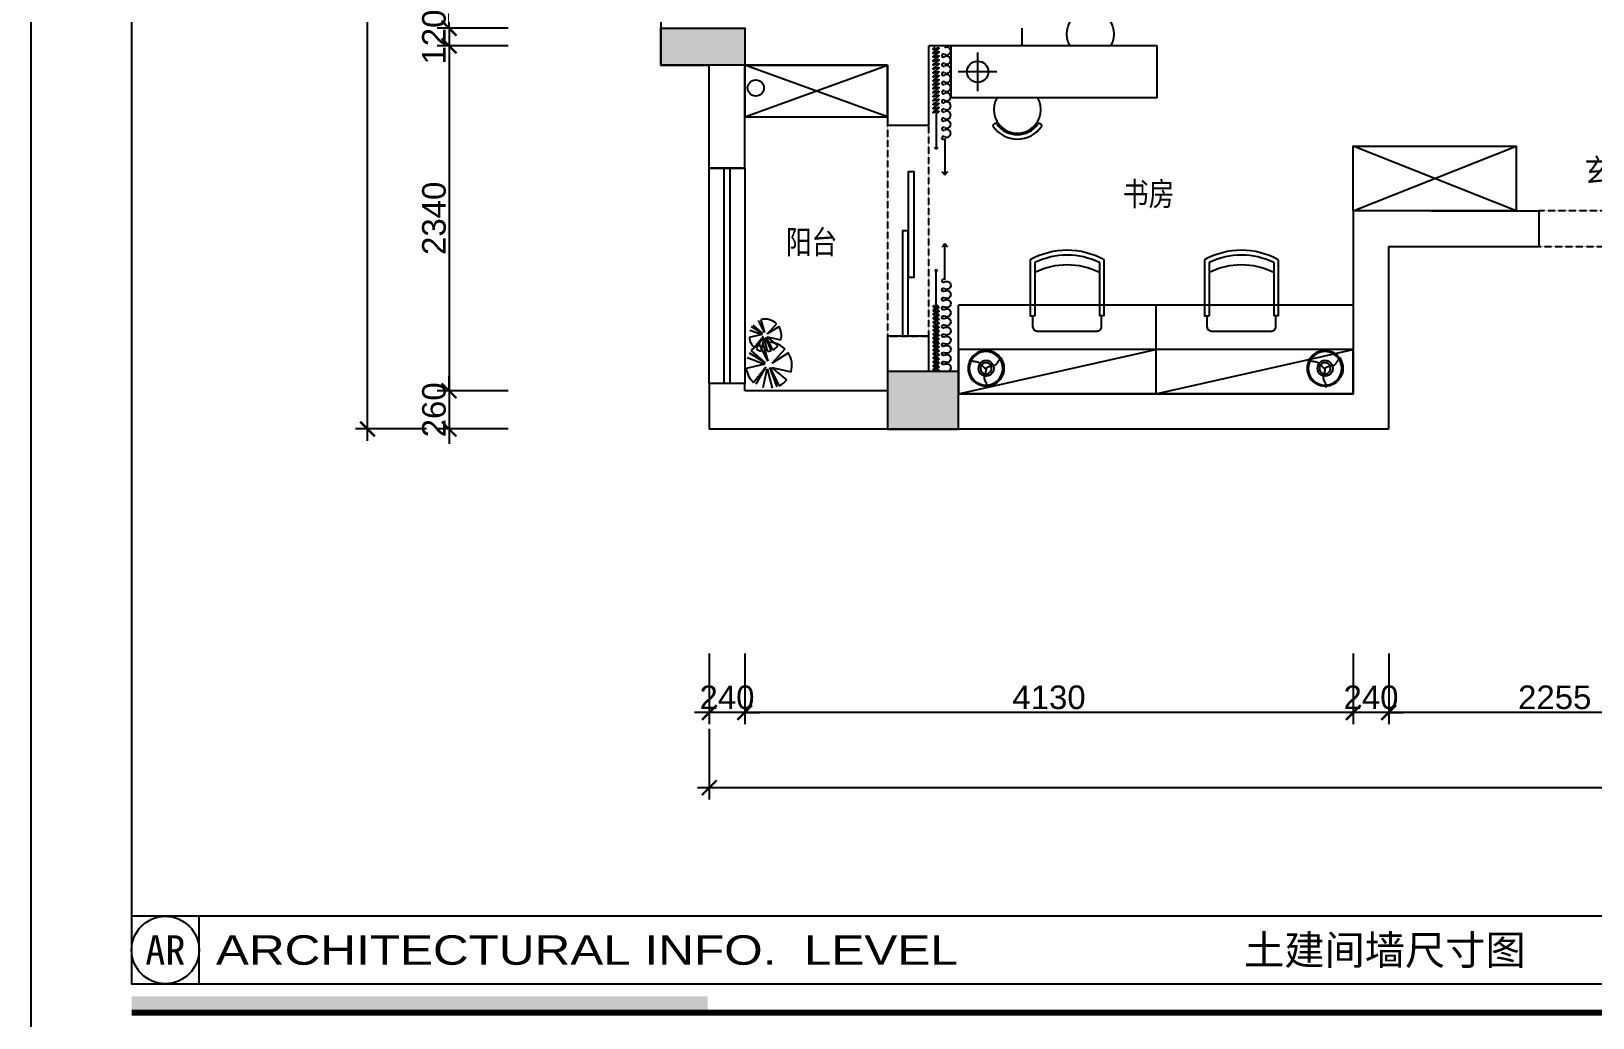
# Model space of a CAD drawing. Header units: millimetres. Extents: x 148889 to 229003, y -70503 to 111106.
# Drawn here: x 198589 to 209186, y -53285 to -46589 of the extents above; entities that cross this region are included whole.
import ezdxf
from ezdxf.enums import TextEntityAlignment as Align
from ezdxf.lldxf.tags import DXFTag

# ---------------------------------------------------------------- set-up
doc = ezdxf.new("R2010")
doc.units = ezdxf.units.MM
doc.header["$PDMODE"] = 3
doc.linetypes.add('HIDDEN', pattern=[0.375, 0.25, -0.125])
for name, color, linetype in [('C-门套', 16, 'Continuous'), ('P-原墙线', 7, 'Continuous'), ('P-固定家具1(到顶)', 3, 'Continuous'), ('P-固定家具2(不到顶)', 2, 'Continuous'), ('P-外部尺寸', 44, 'Continuous'), ('P-文字', 3, 'Continuous'), ('P-新墙线', 4, 'Continuous'), ('P-活动家具', 3, 'Continuous'), ('P-窗', 3, 'Continuous'), ('P-门', 1, 'Continuous'), ('W-图框', 251, 'Continuous'), ('大墨图框', 4, 'Continuous')]:
    doc.layers.add(name, color=color, linetype=linetype)
doc.styles.add('Arial', font='arial.ttf')
doc.styles.add('H1', font='SimSun.ttf')
doc.styles.add('NAME-1', font='simhei_0.ttf')
doc.styles.add('NAME-2', font='swisse.ttf')
tags = doc.linetypes.add('ACAD_ISO03W100', pattern=[30, 12, -18]).pattern_tags.tags
tags[6:7] = [DXFTag(74, 4), DXFTag(75, 0), DXFTag(340, '0'), DXFTag(46, 1.0), DXFTag(50, 0.0), DXFTag(44, 0.0), DXFTag(45, 0.0)]
tags[4:5] = [DXFTag(74, 4), DXFTag(75, 0), DXFTag(340, '0'), DXFTag(46, 1.0), DXFTag(50, 0.0), DXFTag(44, 0.0), DXFTag(45, 0.0)]
doc.dimstyles.new('1比80', dxfattribs={"dimscale": 80, "dimtxt": 2, "dimasz": 1.25, "dimexe": 1, "dimexo": 1, "dimgap": 0.25, "dimtad": 1, "dimdec": 0, "dimrnd": 0.005, "dimzin": 0, "dimdsep": 46, "dimtxsty": 'Arial', "dimblk": 'ARCHTICK', "dimcen": 0.125, "dimdle": 1, "dimclrd": 44, "dimclre": 44, "dimclrt": 50, "dimadec": 0, "dimazin": 0, "dimtfac": 1, "dimtdec": 0, "dimtix": 1, "dimtmove": 2, "dimatfit": 3, "dimldrblk": 'DOT', "dimfxl": 5, "dimfxlon": 1, "dimtvp": 1, "dimtolj": 1, "dimtzin": 0, "dimarcsym": 0})

# ---------------------------------------------------------------- blocks, each defined once
blk = doc.blocks.new('_ArchTick')
at = {"color": 0, "linetype": 'ByBlock', "const_width": 0.15}
blk.add_lwpolyline([(-0.5, -0.5), (0.5, 0.5)], dxfattribs=at)
blk = doc.blocks.new('*D343')
at = {"layer": 'Defpoints', "color": 0}
for p in [(207801, -48853), (210056, -48853), (207801, -51213)]:
    blk.add_point(p, dxfattribs=at)
at = {"layer": 'P-外部尺寸', "color": 44, "lineweight": -2}
for p, q in [((207801, -50813), (207801, -51293)), ((210056, -50813), (210056, -51293)), ((210136, -51213), (207721, -51213))]:
    blk.add_line(p, q, dxfattribs=at)
at = {"layer": 'P-外部尺寸', "color": 44, "lineweight": -2, "xscale": 100, "yscale": 100, "zscale": 100, "rotation": 180}
blk.add_blockref('_ArchTick', (207801, -51213), dxfattribs=at)
at = {"layer": 'P-外部尺寸', "color": 44, "lineweight": -2, "xscale": 100, "yscale": 100, "zscale": 100}
blk.add_blockref('_ArchTick', (210056, -51213), dxfattribs=at)
at = {"layer": 'P-外部尺寸', "color": 50, "insert": (208928, -51111), "char_height": 160, "attachment_point": 5, "style": 'Arial'}
blk.add_mtext('\\A1;2255', dxfattribs=at)
blk = doc.blocks.new('_Dot')
at = {"color": 0, "linetype": 'ByBlock', "lineweight": -2}
blk.add_line((-0.5, 0), (-1, 0), dxfattribs=at)
at = {"color": 0, "linetype": 'ByBlock', "const_width": 0.5}
blk.add_lwpolyline([(-0.25, 0, 1), (0.25, 0, 1)], format="xyb", close=True, dxfattribs=at)
blk = doc.blocks.new('*D344')
at = {"layer": 'Defpoints', "color": 0}
for p in [(207561, -48853), (207801, -48853), (207561, -51213)]:
    blk.add_point(p, dxfattribs=at)
at = {"layer": 'P-外部尺寸', "color": 44, "lineweight": -2}
for p, q in [((207561, -50813), (207561, -51293)), ((207801, -50813), (207801, -51293)), ((207561, -51213), (207461, -51213)), ((207801, -51213), (207561, -51213)), ((207801, -51213), (207901, -51213))]:
    blk.add_line(p, q, dxfattribs=at)
at = {"layer": 'P-外部尺寸', "color": 44, "lineweight": -2, "xscale": 100, "yscale": 100, "zscale": 100}
blk.add_blockref('_ArchTick', (207561, -51213), dxfattribs=at)
at = {"layer": 'P-外部尺寸', "color": 44, "lineweight": -2, "xscale": 100, "yscale": 100, "zscale": 100, "rotation": 180}
blk.add_blockref('_ArchTick', (207801, -51213), dxfattribs=at)
at = {"layer": 'P-外部尺寸', "color": 50, "insert": (207681, -51111), "char_height": 160, "attachment_point": 5, "style": 'Arial'}
blk.add_mtext('\\A1;240', dxfattribs=at)
blk = doc.blocks.new('*D345')
at = {"layer": 'Defpoints', "color": 0}
for p in [(207561, -48853), (203431, -49029), (203431, -51213)]:
    blk.add_point(p, dxfattribs=at)
at = {"layer": 'P-外部尺寸', "color": 44, "lineweight": -2}
for p, q in [((203431, -50813), (203431, -51293)), ((207561, -50813), (207561, -51293)), ((207641, -51213), (203351, -51213))]:
    blk.add_line(p, q, dxfattribs=at)
at = {"layer": 'P-外部尺寸', "color": 44, "lineweight": -2, "xscale": 100, "yscale": 100, "zscale": 100, "rotation": 180}
blk.add_blockref('_ArchTick', (203431, -51213), dxfattribs=at)
at = {"layer": 'P-外部尺寸', "color": 44, "lineweight": -2, "xscale": 100, "yscale": 100, "zscale": 100}
blk.add_blockref('_ArchTick', (207561, -51213), dxfattribs=at)
at = {"layer": 'P-外部尺寸', "color": 50, "insert": (205496, -51111), "char_height": 160, "attachment_point": 5, "style": 'Arial'}
blk.add_mtext('\\A1;4130', dxfattribs=at)
blk = doc.blocks.new('*D346')
at = {"layer": 'Defpoints', "color": 0}
for p in [(203191, -49029), (203431, -49029), (203191, -51213)]:
    blk.add_point(p, dxfattribs=at)
at = {"layer": 'P-外部尺寸', "color": 44, "lineweight": -2}
for p, q in [((203191, -50813), (203191, -51293)), ((203431, -50813), (203431, -51293)), ((203191, -51213), (203091, -51213)), ((203431, -51213), (203191, -51213)), ((203431, -51213), (203531, -51213))]:
    blk.add_line(p, q, dxfattribs=at)
at = {"layer": 'P-外部尺寸', "color": 44, "lineweight": -2, "xscale": 100, "yscale": 100, "zscale": 100}
blk.add_blockref('_ArchTick', (203191, -51213), dxfattribs=at)
at = {"layer": 'P-外部尺寸', "color": 44, "lineweight": -2, "xscale": 100, "yscale": 100, "zscale": 100, "rotation": 180}
blk.add_blockref('_ArchTick', (203431, -51213), dxfattribs=at)
at = {"layer": 'P-外部尺寸', "color": 50, "insert": (203311, -51111), "char_height": 160, "attachment_point": 5, "style": 'Arial'}
blk.add_mtext('\\A1;240', dxfattribs=at)
blk = doc.blocks.new('*D347')
at = {"layer": 'Defpoints', "color": 0}
for p in [(203191, -50813), (217506, -50813), (217506, -51723)]:
    blk.add_point(p, dxfattribs=at)
at = {"layer": 'P-外部尺寸', "color": 44, "lineweight": -2}
for p, q in [((203191, -51323), (203191, -51803)), ((217506, -51323), (217506, -51803)), ((203111, -51723), (217586, -51723))]:
    blk.add_line(p, q, dxfattribs=at)
at = {"layer": 'P-外部尺寸', "color": 44, "lineweight": -2, "xscale": 100, "yscale": 100, "zscale": 100, "rotation": 180}
blk.add_blockref('_ArchTick', (203191, -51723), dxfattribs=at)
at = {"layer": 'P-外部尺寸', "color": 44, "lineweight": -2, "xscale": 100, "yscale": 100, "zscale": 100}
blk.add_blockref('_ArchTick', (217506, -51723), dxfattribs=at)
at = {"layer": 'P-外部尺寸', "color": 50, "insert": (210348, -51621), "char_height": 160, "attachment_point": 5, "style": 'Arial'}
blk.add_mtext('\\A1;14315', dxfattribs=at)
blk = doc.blocks.new('*D365')
at = {"layer": 'Defpoints', "color": 0}
for p in [(204130, -46569), (201425, -46689), (204130, -46689)]:
    blk.add_point(p, dxfattribs=at)
at = {"layer": 'P-外部尺寸', "color": 44, "lineweight": -2}
for p, q in [((201425, -46569), (201425, -46469)), ((201825, -46569), (201345, -46569)), ((201425, -46569), (201425, -46689)), ((201825, -46689), (201345, -46689)), ((201425, -46689), (201425, -46789))]:
    blk.add_line(p, q, dxfattribs=at)
at = {"layer": 'P-外部尺寸', "color": 44, "lineweight": -2, "xscale": 100, "yscale": 100, "zscale": 100}
for p, rotation in [((201425, -46569), 270), ((201425, -46689), 90)]:
    blk.add_blockref('_ArchTick', p, dxfattribs=dict(at, rotation=rotation))
at = {"layer": 'P-外部尺寸', "color": 50, "insert": (201323, -46629), "char_height": 160, "attachment_point": 5, "rotation": 90, "style": 'Arial'}
blk.add_mtext('\\A1;120', dxfattribs=at)
blk = doc.blocks.new('*D366')
at = {"layer": 'Defpoints', "color": 0}
for p in [(204130, -46689), (201425, -49029), (204118, -49029)]:
    blk.add_point(p, dxfattribs=at)
at = {"layer": 'P-外部尺寸', "color": 44, "lineweight": -2}
for p, q in [((201425, -46609), (201425, -49109)), ((201825, -46689), (201345, -46689)), ((201825, -49029), (201345, -49029))]:
    blk.add_line(p, q, dxfattribs=at)
at = {"layer": 'P-外部尺寸', "color": 44, "lineweight": -2, "xscale": 100, "yscale": 100, "zscale": 100}
for p, rotation in [((201425, -46689), 90), ((201425, -49029), 270)]:
    blk.add_blockref('_ArchTick', p, dxfattribs=dict(at, rotation=rotation))
at = {"layer": 'P-外部尺寸', "color": 50, "insert": (201323, -47859), "char_height": 160, "attachment_point": 5, "rotation": 90, "style": 'Arial'}
blk.add_mtext('\\A1;2340', dxfattribs=at)
blk = doc.blocks.new('*D367')
at = {"layer": 'Defpoints', "color": 0}
for p in [(204118, -49029), (201425, -49289), (204118, -49289)]:
    blk.add_point(p, dxfattribs=at)
at = {"layer": 'P-外部尺寸', "color": 44, "lineweight": -2}
for p, q in [((201425, -49029), (201425, -48929)), ((201825, -49029), (201345, -49029)), ((201425, -49029), (201425, -49289)), ((201825, -49289), (201345, -49289)), ((201425, -49289), (201425, -49389))]:
    blk.add_line(p, q, dxfattribs=at)
at = {"layer": 'P-外部尺寸', "color": 44, "lineweight": -2, "xscale": 100, "yscale": 100, "zscale": 100}
for p, rotation in [((201425, -49029), 270), ((201425, -49289), 90)]:
    blk.add_blockref('_ArchTick', p, dxfattribs=dict(at, rotation=rotation))
at = {"layer": 'P-外部尺寸', "color": 50, "insert": (201323, -49159), "char_height": 160, "attachment_point": 5, "rotation": 90, "style": 'Arial'}
blk.add_mtext('\\A1;260', dxfattribs=at)
blk = doc.blocks.new('*D368')
at = {"layer": 'Defpoints', "color": 0}
for p in [(200871, -40574), (201825, -40574), (201825, -49289)]:
    blk.add_point(p, dxfattribs=at)
at = {"layer": 'P-外部尺寸', "color": 44, "lineweight": -2}
for p, q in [((201271, -40574), (200791, -40574)), ((200871, -49369), (200871, -40494)), ((201271, -49289), (200791, -49289))]:
    blk.add_line(p, q, dxfattribs=at)
at = {"layer": 'P-外部尺寸', "color": 44, "lineweight": -2, "xscale": 100, "yscale": 100, "zscale": 100}
for p, rotation in [((200871, -40574), 90), ((200871, -49289), 270)]:
    blk.add_blockref('_ArchTick', p, dxfattribs=dict(at, rotation=rotation))
at = {"layer": 'P-外部尺寸', "color": 50, "insert": (200770, -44932), "char_height": 160, "attachment_point": 5, "rotation": 90, "style": 'Arial'}
blk.add_mtext('\\A1;8715', dxfattribs=at)
blk = doc.blocks.new('sfbhsrdfbh')
at = {"layer": '大墨图框'}
blk.add_hatch(color=0, dxfattribs=at).paths.add_polyline_path([(136.42, -11.95), (68.08, -11.95), (68.08, -10), (136.42, -10)])
at = {"layer": '大墨图框', "color": 4, "linetype": 'ByBlock', "ltscale": 100}
for points in [[(56.17, 280.38), (476.17, 280.38), (476.17, -16.59), (56.17, -16.59)], [(438.91, 274.48), (68.08, 274.48), (68.08, -8.51), (438.91, -8.51)]]:
    blk.add_lwpolyline(points, close=True, dxfattribs=at)
at = {"layer": '大墨图框', "color": 0, "const_width": 0.725}
blk.add_lwpolyline([(68.08, -11.95), (470.84, -11.95)], dxfattribs=at)
blk = doc.blocks.new('*U94')
at = {"color": 4}
blk.add_line((8, 0), (8, 8), dxfattribs=at)
blk.add_lwpolyline([(0, 0), (370.83, 0), (370.83, 8), (0, 8)], close=True, dxfattribs=at)
at = {"color": 1, "ltscale": 250}
blk.add_circle((4, 4), 4, dxfattribs=at)
at = {"color": 2, "style": 'NAME-1'}
blk.add_attdef('FF', text='', height=3.5, dxfattribs=at).set_placement((4, 4), align=Align.MIDDLE)
at = {"color": 2, "style": 'NAME-2', "width": 1.2}
blk.add_attdef('PLAN', text='', height=3.5, dxfattribs=at).set_placement((10, 4), align=Align.MIDDLE_LEFT)
at = {"color": 2, "style": 'NAME-1'}
blk.add_attdef('平面布置图', text='', height=3.5, dxfattribs=at).set_placement((54.56, 4), align=Align.MIDDLE_LEFT)
blk.add_attdef('SCALE1:100/比例1:100', text='', height=3.5, dxfattribs=at).set_placement((370.83, 4), align=Align.MIDDLE_RIGHT)
blk = doc.blocks.new('A$C674F3EA9')
at = {"color": 252, "linetype": 'ACAD_ISO03W100'}
blk.add_lwpolyline([(484, 444), (484, 517, 0.414214), (453, 548), (47, 548, 0.414214), (16, 517), (16, 444)], format="xyb", dxfattribs=at)
for points in [[(0, 373), (0, 444), (31, 444)], [(31, 373), (31, 444)], [(469, 373), (469, 444)], [(500, 373), (500, 444), (469, 444)]]:
    blk.add_lwpolyline(points, dxfattribs=at)
for points in [[(0, 64), (0, 373)], [(31, 83), (31, 373)], [(469, 83), (469, 373)], [(500, 64), (500, 373)]]:
    blk.add_lwpolyline(points)
for centre, radius, start, end in [((250, 589, 0), 490, 243.5091, 296.4909), ((250, 522, 0), 522, 241.3642, 298.6358), ((250, 522, 0), 490, 243.5091, 296.4909)]:
    blk.add_arc(centre, radius, start, end)
blk = doc.blocks.new('asdasdw')
at = {"color": 252, "linetype": 'ByBlock'}
for major_axis, start_param, end_param in [((-66, 135), 5.497787, 8.63938), ((-62, 126), 5.497787, 8.63938), ((-20.6, 42.1), 5.497787, 8.63938), ((-62, 126), 2.356194, 5.497787), ((-20.6, 42.1), 2.356194, 5.497787)]:
    blk.add_ellipse((4741, 6513, 0), major_axis=major_axis, ratio=1, start_param=start_param, end_param=end_param, dxfattribs=at)
at = {"color": 252}
blk.add_ellipse((4741, 6513, 0), major_axis=(-28.8, 59), ratio=1, start_param=5.497787, end_param=8.63938, dxfattribs=at)
at = {"color": 252, "linetype": 'ByBlock', "extrusion": (0, 0, -1)}
blk.add_ellipse((4741, 6513, 0), major_axis=(135, 66), ratio=1, start_param=5.497787, end_param=8.63938, dxfattribs=at)
at = {"color": 252, "extrusion": (0, 0, -1)}
blk.add_ellipse((4741, 6513, 0), major_axis=(59, 28.8), ratio=1, start_param=5.497787, end_param=8.63938, dxfattribs=at)
at = {"color": 252}
for points in [[(4589, 6558, 0), (4603, 6554, 0), (4624, 6552, 0), (4641, 6553, 0), (4657, 6553, 0), (4676, 6549, 0), (4693, 6538, 0), (4721, 6519, 0), (4734, 6513, 0), (4743, 6511, 0)], [(4857, 6623, 0), (4846, 6613, 0), (4834, 6595, 0), (4827, 6580, 0), (4819, 6566, 0), (4806, 6551, 0), (4787, 6542, 0), (4757, 6527, 0), (4746, 6519, 0), (4739, 6513, 0)], [(4779, 6358, 0), (4776, 6372, 0), (4767, 6391, 0), (4757, 6405, 0), (4749, 6419, 0), (4743, 6438, 0), (4744, 6458, 0), (4746, 6492, 0), (4745, 6506, 0), (4743, 6515, 0)]]:
    blk.add_spline(points, degree=3, dxfattribs=at)
blk = doc.blocks.new('A$C6DE55F93')
at = {"layer": 'P-活动家具', "color": 252}
for p, q in [((45, 428), (111, 370)), ((124, 378), (84, 458)), ((101, 464), (124, 378)), ((144, 368), (207, 435)), ((110, 363), (21, 344)), ((26, 394), (110, 363)), ((111, 370), (37, 416)), ((57, 277), (115, 351)), ((115, 351), (68, 268)), ((103, 252), (122, 342)), ((122, 342), (144, 250)), ((133, 347), (179, 260)), ((169, 256), (133, 347)), ((222, 417), (144, 368)), ((144, 348), (235, 328)), ((215, 289), (144, 348)), ((129, 172), (22, 237)), ((34, 254), (129, 172)), ((148, 183), (91, 298)), ((114, 306), (148, 183)), ((176, 169), (266, 266)), ((287, 239), (176, 169)), ((127, 162), (0, 134)), ((7, 207), (127, 162)), ((51, 39), (134, 145)), ((134, 145), (67, 26)), ((116, 4), (144, 132)), ((144, 132), (176, 0)), ((211, 9), (160, 139)), ((160, 139), (225, 15)), ((175, 141), (305, 111)), ((277, 56), (175, 141))]:
    blk.add_line(p, q, dxfattribs=at)
for centre, radius, start, end in [((130, 358), 110, 44.8743, 105.2859), ((130, 358), 110, 187.5988, 228.1105), ((130, 358), 110, 343.7929, 32.5796), ((155, 155), 156, 114.3826, 140.7162), ((130, 358), 110, 235.6715, 255.674), ((155, 155), 156, 44.8743, 105.2859), ((130, 358), 110, 277.5704, 290.8979), ((130, 358), 110, 296.7144, 320.9319), ((155, 155), 156, 343.7929, 32.5796), ((155, 155), 156, 187.5988, 228.1105), ((155, 155), 156, 296.7144, 320.9319)]:
    blk.add_arc(centre, radius, start, end, dxfattribs=at)
blk = doc.blocks.new('A$C68F23996')
at = {"layer": 'P-固定家具2(不到顶)', "color": 252}
for p, q in [((131, 262), (131, 0)), ((262, 131), (0, 131))]:
    blk.add_line(p, q, dxfattribs=at)
blk.add_circle((131, 131), 72.3, dxfattribs=at)
blk = doc.blocks.new('A$C4F4176FE')
at = {"layer": 'P-活动家具'}
for p, q in [((13, 105), (5, 100)), ((319, 105), (327, 100))]:
    blk.add_line(p, q, dxfattribs=at)
for centre, radius, start, end in [((166, 200), 160, 148.9813, 31.0187), ((19, 97), 10, 34.9858, 121.8011), ((313, 97), 10, 58.1989, 145.0142), ((10, 91), 10, 121.8011, 214.818), ((166, 200), 200, 214.818, 325.182), ((166, 200), 170, 214.9858, 325.0142), ((322, 91), 10, 325.182, 58.1989)]:
    blk.add_arc(centre, radius, start, end, dxfattribs=at)
blk = doc.blocks.new('A$C3A1E34E2')
at = {"color": 0, "linetype": 'ByBlock'}
for p, q in [((657, 37, 0), (1001, 37, 0)), ((899, 122), (1232, 122))]:
    blk.add_line(p, q, dxfattribs=at)
for centre, start, end in [((1017, 69, 0), 206.8177, 243.0269), ((1017, 5, 0), 116.9731, 153.1823)]:
    blk.add_arc(centre, 36.1, start, end, dxfattribs=at)
for centre, major_axis, start_param, end_param in [((48, 140), (-27.4, 27.4), -0.785341, 1.400999), ((48, 140), (-27.4, 27.4), 3.311504, 5.497844), ((137, 140), (27.4, 27.4), 0.785455, 2.971795), ((137, 140), (27.4, 27.4), 4.8823, 7.06864), ((226, 140), (-27.4, 27.4), -0.785341, 1.400999), ((226, 140), (27.4, 27.4), 4.8823, 7.06864), ((314, 140), (27.4, 27.4), 0.785341, 2.971681), ((314, 140), (27.4, 27.4), 4.882187, 7.068527), ((403, 140), (27.4, 27.4), 0.785341, 2.971681), ((403, 140), (27.4, 27.4), 4.882187, 7.068527), ((492, 140), (-27.4, 27.4), -0.785341, 1.400999), ((492, 140), (-27.4, 27.4), 3.311504, 5.497844), ((580, 140), (27.4, 27.4), 0.785455, 2.971795), ((580, 140), (27.4, 27.4), 4.8823, 7.06864), ((669, 140), (-27.4, 27.4), -0.785341, 1.400999), ((669, 140), (27.4, 27.4), 4.8823, 7.06864), ((758, 140), (27.4, 27.4), 0.785341, 2.971681), ((758, 140), (27.4, 27.4), 4.882187, 7.068527), ((846, 140), (27.4, 27.4), 0.785341, 2.971681), ((846, 140), (27.4, 27.4), 4.882187, 7.068527), ((93, 108), (-11, 11), 0.169911, 4.542591), ((181, 108), (11, 11), 1.740708, 6.113388), ((270, 108), (-11, 11), 0.169911, 4.542591), ((359, 108), (11, 11), 1.740594, 6.113274), ((447, 108), (-11, 11), 0.169798, 2.356194), ((447, 108), (11, 11), 3.927048, 6.113388), ((536, 108), (-11, 11), 0.169911, 4.542591), ((625, 108), (11, 11), 1.740708, 6.113388), ((713, 108), (-11, 11), 0.169911, 4.542591), ((802, 108), (11, 11), 1.740594, 6.113274), ((891, 108), (-11, 11), 0.169798, 2.356194), ((1280, 181), (46.9, 46.9), 2.824252, 3.456222), ((1280, 63), (-46.9, 46.9), -0.314629, 0.31734)]:
    blk.add_ellipse(centre, major_axis=major_axis, ratio=1, start_param=start_param, end_param=end_param, dxfattribs=at)
at = {"color": 0, "extrusion": (0, 0, -1)}
for centre, start_param, end_param in [((15, 37, 0), 1.716714, 4.546394), ((34, 37, 0), -1.424879, 1.716714), ((53, 37, 0), 1.716714, 4.858306), ((72, 37, 0), -1.424879, 1.716714), ((91, 37, 0), 1.716714, 4.858306), ((111, 37, 0), -1.424879, 1.716714), ((130, 37, 0), 1.716714, 4.858306), ((149, 37, 0), -1.424879, 1.716714), ((168, 37, 0), 1.716714, 4.858306), ((187, 37, 0), -1.424879, 1.716714), ((206, 37, 0), 1.716714, 4.858306), ((226, 37, 0), -1.424879, 1.716714), ((245, 37, 0), 1.716714, 4.858306), ((264, 37, 0), -1.424879, 1.716714), ((283, 37, 0), 1.716714, 4.858306), ((302, 37, 0), -1.424879, 1.716714), ((322, 37, 0), 1.716714, 4.858306), ((341, 37, 0), -1.424879, 1.716714), ((360, 37, 0), 1.716714, 4.858306), ((379, 37, 0), -1.424879, 1.716714), ((398, 37, 0), 1.716714, 4.858306), ((418, 37, 0), -1.424879, 1.716714), ((437, 37, 0), 1.716714, 4.858306), ((456, 37, 0), -1.424879, 1.716714), ((475, 37, 0), 1.716714, 4.858306), ((494, 37, 0), -1.424879, 1.716714), ((514, 37, 0), 1.716714, 4.858306), ((533, 37, 0), -1.424879, 1.716714), ((552, 37, 0), 1.716714, 4.858306), ((571, 37, 0), -1.424879, 1.716714), ((590, 37, 0), 1.716714, 4.858306), ((610, 37, 0), -1.424879, 1.716714), ((629, 37, 0), 1.716714, 4.858306), ((648, 37, 0), -1.424879, 1.716714)]:
    blk.add_ellipse(centre, major_axis=(-16.5, 28.6), ratio=0.254545, start_param=start_param, end_param=end_param, dxfattribs=at)
at = {"color": 0, "linetype": 'ByBlock', "extrusion": (0, 0, -1)}
blk.add_ellipse((891, 108), major_axis=(13.9, 8.4), ratio=0.942431, start_param=-0.491972, end_param=2.091434, dxfattribs=at)

msp = doc.modelspace()

# ---------------------------------------------------------------- hatches: boundary and pattern name
at = {"layer": 'P-原墙线'}
h = msp.add_hatch(color=8, dxfattribs=at)
h.dxf.hatch_style = 1
h.paths.add_polyline_path([(214675.9, -39594.4), (214675.9, -39904.4), (215085.9, -39904.4), (215085.9, -39594.4)])
h.paths.add_polyline_path([(214975.9, -43064.4), (214675.9, -43064.4), (214675.9, -43564.4), (214975.9, -43564.4)])
h.paths.add_polyline_path([(215075.9, -46939.4), (214675.9, -46939.4), (214675.9, -47289.4), (215075.9, -47289.4)])
h.paths.add_polyline_path([(216245.9, -47289.4), (216895.9, -47289.4), (216895.9, -46939.4), (216245.9, -46939.4)])
h.paths.add_polyline_path([(210055.9, -49019.4), (210055.9, -49439.4), (210430.9, -49439.4), (210430.9, -49019.4)])
h.paths.add_polyline_path([(212500.9, -50589.4), (212775.9, -50589.4), (212775.9, -50259.4), (212500.9, -50259.4)])
h.paths.add_polyline_path([(216245.9, -50349.4), (216245.9, -50589.4), (216895.9, -50589.4), (216895.9, -50349.4)])
h.paths.add_polyline_path([(204880.9, -48899.4), (204400.9, -48899.4), (204400.9, -49289.4), (204880.9, -49289.4)])
h.paths.add_polyline_path([(203430.9, -46819.4), (203430.9, -46569.4), (202860.9, -46569.4), (202860.9, -46819.4)])
h.paths.add_polyline_path([(202860.9, -43554.4), (202860.9, -43914.4), (203290.9, -43914.4), (203290.9, -43554.4)])
h.paths.add_polyline_path([(207180.9, -43824.4), (207180.9, -43504.4), (206760.9, -43504.4), (206760.9, -43824.4)])
h.paths.add_polyline_path([(209965.9, -43824.4), (210290.9, -43824.4), (210290.9, -43194.4), (209965.9, -43194.4)])
h.paths.add_polyline_path([(209185.9, -39594.4), (208945.9, -39594.4), (208945.9, -39954.4), (209185.9, -39954.4)])
h.paths.add_polyline_path([(207190.9, -40814.4), (207190.9, -40574.4), (206770.9, -40574.4), (206770.9, -40814.4)])
h.paths.add_polyline_path([(204890.9, -40574.4), (204460.9, -40574.4), (204460.9, -40814.4), (204890.9, -40814.4)])

# ---------------------------------------------------------------- linework, layer by layer
at = {"layer": 'C-门套', "linetype": 'HIDDEN'}
for points in [[(204680.9, -47229.4), (204400.9, -47229.4), (204400.9, -48659.4), (204680.9, -48659.4)], [(208820.9, -48049.4), (209900.9, -48049.4), (209900.9, -47809.4), (208820.9, -47809.4)]]:
    msp.add_lwpolyline(points, close=True, dxfattribs=at)
at = {"layer": 'P-原墙线'}
for p, q in [((202860.9, -45449.4), (202860.9, -46819.4)), ((205310.9, -46569.4), (205310.9, -46689.4)), ((204680.9, -47229.4), (204680.9, -46689.4)), ((205310.9, -46689.4), (204680.9, -46689.4)), ((202860.9, -46819.4), (203190.9, -46819.4)), ((203190.9, -47519.4), (203190.9, -46819.4)), ((203430.9, -47519.4), (203430.9, -46819.4)), ((203430.9, -46819.4), (204400.9, -46819.4)), ((204400.9, -46819.4), (204400.9, -47229.4)), ((204680.9, -47229.4), (204400.9, -47229.4)), ((203430.9, -47519.4), (203190.9, -47519.4)), ((208090.9, -47809.4), (207560.9, -47809.4)), ((207560.9, -47809.4), (207560.9, -49049.4)), ((208090.9, -47809.4), (208820.9, -47809.4)), ((208820.9, -47809.4), (208820.9, -48049.4)), ((207800.9, -48049.4), (208820.9, -48049.4)), ((207800.9, -48049.4), (207800.9, -49289.4)), ((204400.9, -48659.4), (204400.9, -49029.4)), ((204680.9, -48659.4), (204400.9, -48659.4)), ((204680.9, -48899.4), (204680.9, -48659.4)), ((204880.9, -48899.4), (204680.9, -48899.4)), ((204880.9, -49049.4), (204880.9, -48899.4)), ((203430.9, -48979.4), (203190.9, -48979.4)), ((203190.9, -48979.4), (203190.9, -49289.4)), ((203430.9, -49029.4), (203430.9, -48979.4)), ((204400.9, -49029.4), (203430.9, -49029.4)), ((207560.9, -49049.4), (204880.9, -49049.4)), ((207800.9, -49289.4), (203190.9, -49289.4))]:
    msp.add_line(p, q, dxfattribs=at)
for points in [[(203430.9, -46819.4), (202860.9, -46819.4), (202860.9, -46569.4), (203430.9, -46569.4)], [(204880.9, -48899.4), (204400.9, -48899.4), (204400.9, -49289.4), (204880.9, -49289.4)]]:
    msp.add_lwpolyline(points, close=True, dxfattribs=at)
msp.add_circle((203505.9, -46974.4), 55, dxfattribs=at)
at = {"layer": 'P-固定家具1(到顶)', "color": 252}
for p, q in [((203430.9, -47169.4), (204400.9, -46819.4)), ((204400.9, -47169.4), (203430.9, -46819.4)), ((208665.5, -47809.4), (207560.9, -47369.4)), ((207560.9, -47809.4), (208665.5, -47369.4)), ((206220.9, -48749.4), (206220.9, -49049.4))]:
    msp.add_line(p, q, dxfattribs=at)
at = {"layer": 'P-固定家具1(到顶)'}
msp.add_line((207560.9, -47809.4), (207560.9, -47369.4), dxfattribs=at)
for points in [[(204400.9, -46819.4), (203430.9, -46819.4), (203430.9, -47169.4), (204400.9, -47169.4)], [(208665.5, -47809.4), (207560.9, -47809.4), (207560.9, -47369.4), (208665.5, -47369.4)]]:
    msp.add_lwpolyline(points, close=True, dxfattribs=at)
at = {"layer": 'P-固定家具2(不到顶)'}
for p in [(207560.9, -48449.4), (204880.9, -48899.4)]:
    msp.add_line(p, (204880.9, -48449.4), dxfattribs=at)
at = {"layer": 'P-固定家具2(不到顶)', "color": 8}
for p, q in [((206220.9, -48449.4), (206220.9, -49049.4)), ((204880.9, -49049.4), (206220.9, -48749.4)), ((206220.9, -49049.4), (207560.9, -48749.4))]:
    msp.add_line(p, q, dxfattribs=at)
at = {"layer": 'P-固定家具2(不到顶)'}
msp.add_lwpolyline([(206230.9, -46689.4), (204830.9, -46689.4), (204830.9, -47039.4), (206230.9, -47039.4)], close=True, dxfattribs=at)
at = {"layer": 'P-固定家具2(不到顶)', "color": 8}
msp.add_lwpolyline([(204880.9, -49049.4), (207560.9, -49049.4), (207560.9, -48749.4), (204880.9, -48749.4)], close=True, dxfattribs=at)
at = {"layer": 'P-窗'}
for p, q in [((203290.9, -48979.4), (203290.9, -47519.4)), ((203330.9, -47519.4), (203330.9, -48979.4))]:
    msp.add_line(p, q, dxfattribs=at)
msp.add_lwpolyline([(203190.9, -47519.4), (203430.9, -47519.4), (203430.9, -48979.4), (203190.9, -48979.4)], close=True, dxfattribs=at)
at = {"layer": 'P-门'}
for points in [[(204540.9, -48259.2), (204580.9, -48259.2), (204580.9, -47544.2), (204540.9, -47544.2)], [(204500.9, -48659.4), (204540.9, -48659.4), (204540.9, -47944.4), (204500.9, -47944.4)]]:
    msp.add_lwpolyline(points, close=True, dxfattribs=at)

# ---------------------------------------------------------------- block references
at = {"layer": 'P-固定家具2(不到顶)', "color": 3, "xscale": 0.8099999999937436, "yscale": 0.8099999999976717, "zscale": 0.81, "rotation": 349.2405088091241}
for p in [(200311.3, -53343.4, 0), (202611.4, -53343.4, 0)]:
    msp.add_blockref('asdasdw', p, dxfattribs=at)
at = {"layer": 'P-新墙线', "xscale": -1, "rotation": 180}
msp.add_blockref('A$C4F4176FE', (205610.2, -46407.1), dxfattribs=at)
at = {"layer": 'P-新墙线'}
msp.add_blockref('A$C4F4176FE', (205115.2, -47321.7), dxfattribs=at)
at = {"layer": 'P-活动家具', "color": 252, "yscale": 0.7000000000007276, "zscale": 0.7000000000000002, "rotation": 270}
for p, xscale in [((204703.7, -46690.3, 3.8), 0.7000000000007276), ((204703.7, -48906.5, 0), -0.7000000000007276)]:
    msp.add_blockref('A$C3A1E34E2', p, dxfattribs=dict(at, xscale=xscale))
at = {"layer": 'P-活动家具'}
for name, p in [('A$C68F23996', (204880.6, -46995.7)), ('A$C6DE55F93', (203440.6, -49011.7))]:
    msp.add_blockref(name, p, dxfattribs=at)
at = {"layer": 'P-活动家具', "rotation": 180}
for p in [(205869.1, -48076.4, 0), (207052, -48076.4, 0)]:
    msp.add_blockref('A$C674F3EA9', p, dxfattribs=at)
at = {"layer": 'W-图框'}
ref = msp.add_blockref('*U94', (199270.7, -53053.9), dxfattribs=dict(at, xscale=57.19999999999709, yscale=57.19999999999709, zscale=57.20000000000001))
ref.add_attrib('FF', 'AR', dxfattribs={"layer": '0', "color": 2, "height": 200.2, "style": 'NAME-1'}).set_placement((199499.5, -52825.1), align=Align.MIDDLE)
ref.add_attrib('PLAN', 'ARCHITECTURAL INFO.  LEVEL', dxfattribs={"layer": '0', "color": 2, "height": 200.2, "style": 'NAME-2', "width": 1.2}).set_placement((199842.7, -52825.1), align=Align.MIDDLE_LEFT)
ref.add_attrib('平面布置图', '土建间墙尺寸图', dxfattribs={"layer": '0', "color": 2, "height": 200.2, "style": 'NAME-1'}).set_placement((206819.5, -52825.1), align=Align.MIDDLE_LEFT)
at = {"layer": '大墨图框', "xscale": 57.19999999999709, "yscale": 57.19999999999709, "zscale": 57.2}
msp.add_blockref('sfbhsrdfbh', (195376.4, -52566.9), dxfattribs=at)

# ---------------------------------------------------------------- texts
at = {"layer": 'P-文字', "style": 'H1', "width": 0.8}
for s, p in [('玄关', (209132.5, -47616)), ('书房', (205997.5, -47773.7)), ('阳台', (203710, -48100.3))]:
    msp.add_text(s, height=160, dxfattribs=at).set_placement(p)

# ---------------------------------------------------------------- dimensions: what is measured, and where the dimension line sits
at = {"layer": 'P-外部尺寸'}
for base, p1, p2, picture, middle in [((200871.3, -40574.4), (201824.8, -49289.4), (201824.8, -40574.4), '*D368', (200769.6, -44931.9)), ((201424.8, -46689.4), (204129.7, -46569.4), (204129.7, -46689.4), '*D365', (201323.2, -46629.4)), ((201424.8, -49029.4), (204129.7, -46689.4), (204118, -49029.4), '*D366', (201323.1, -47859.4)), ((201424.8, -49289.4), (204118, -49029.4), (204118, -49289.4), '*D367', (201323.2, -49159.4))]:
    dim = msp.add_linear_dim(base=base, p1=p1, p2=p2, angle=90, dimstyle='1比80', dxfattribs=at)
    dim.commit()
    dim.dimension.update_dxf_attribs({"geometry": picture, "text_midpoint": middle})
for base, p1, p2, picture, middle in [((203430.9, -51212.6), (207560.9, -48852.6), (203430.9, -49029.4), '*D345', (205495.9, -51110.8)), ((207560.9, -51212.6), (207800.9, -48852.6), (207560.9, -48852.6), '*D344', (207680.9, -51110.9)), ((207800.9, -51212.6), (210055.9, -48852.6), (207800.9, -48852.6), '*D343', (208928.4, -51110.9)), ((203190.9, -51212.6), (203430.9, -49029.4), (203190.9, -49029.4), '*D346', (203310.9, -51110.9)), ((217505.9, -51722.8), (203190.9, -50812.6), (217505.9, -50812.6), '*D347', (210348.4, -51621.1))]:
    dim = msp.add_linear_dim(base=base, p1=p1, p2=p2, dimstyle='1比80', dxfattribs=at)
    dim.commit()
    dim.dimension.update_dxf_attribs({"geometry": picture, "text_midpoint": middle})

doc.saveas('drawing.dxf')
